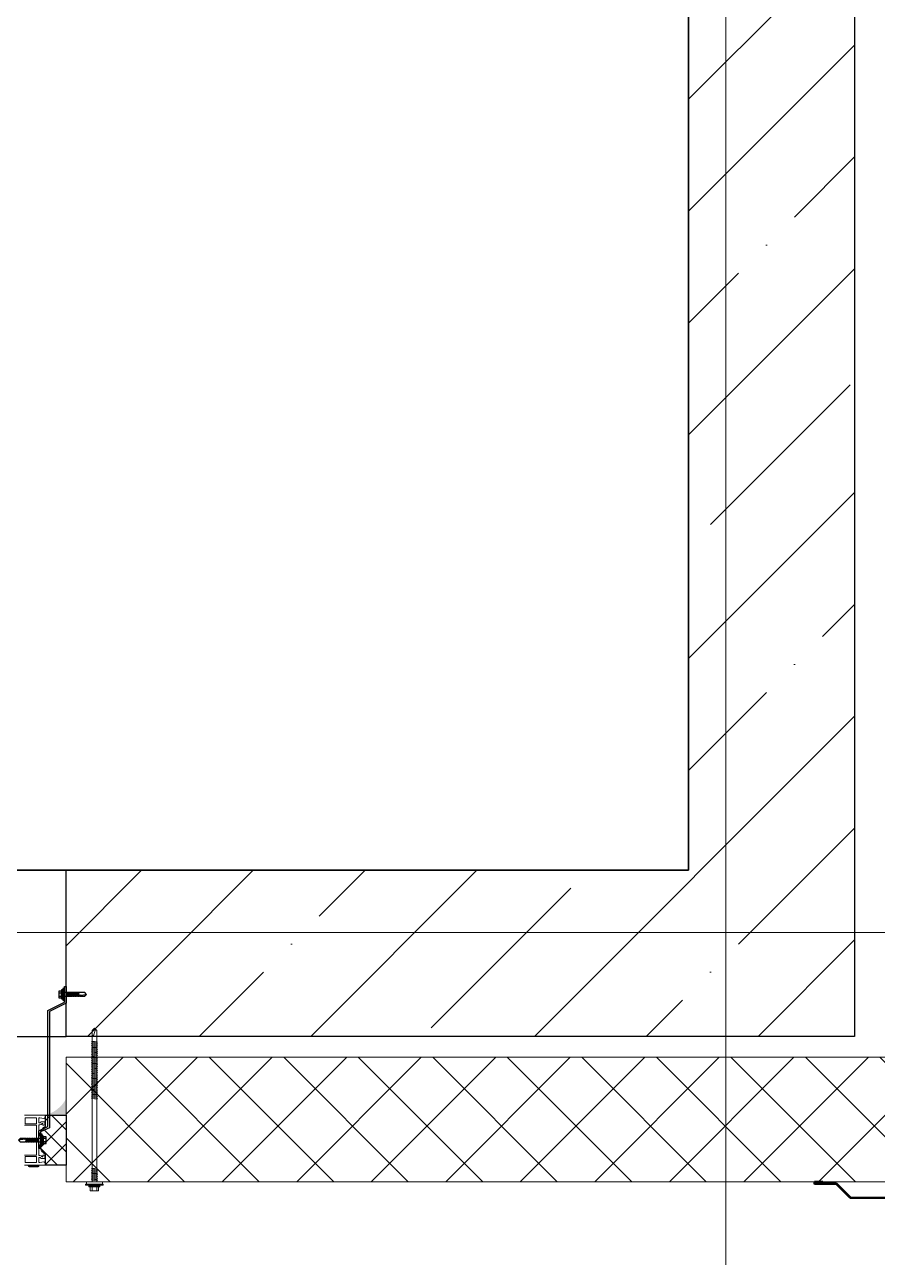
# Model space of a CAD drawing. Header units: metres. Extents: x -2111 to 158, y 19 to 1277.
# Drawn here: x 69.831 to 70.858, y 20.945 to 22.43 of the extents above; entities that cross this region are included whole.
import ezdxf

# ---------------------------------------------------------------- set-up
doc = ezdxf.new("R2010")
doc.units = ezdxf.units.M
doc.linetypes.add('_ШТР__3__1_5_', pattern=[4.5, 3, -1.5])
doc.linetypes.add('Xref_level ST-8$0$DASHDOT', pattern=[25.4, 12.7, -6.35, 0, -6.35])
doc.layers.add('_5-1_Площадь помещений', color=2, linetype='Continuous', plot=False)
for name, color, linetype in [('A-WALL-PATT', 181, 'Continuous'), ('S-METL', 14, 'Continuous'), ('Лестницы', 7, 'Continuous')]:
    doc.layers.add(name, color=color, linetype=linetype)
for name, color, linetype, lineweight in [('S-WALL-PATT', 7, 'Continuous', 0), ('Выноски', 7, 'Continuous', 15), ('Обобщенные модели', 7, 'Continuous', 18), ('Оси', 250, 'Xref_level ST-8$0$DASHDOT', 5), ('Стены штриховка', 7, 'Continuous', 9)]:
    doc.layers.add(name, color=color, linetype=linetype, lineweight=lineweight)
doc.layers.add('Окна', color=7, linetype='Continuous', lineweight=9, true_color=0x0080c0)

# ---------------------------------------------------------------- blocks, each defined once
blk = doc.blocks.new('*U33')
at = {"layer": 'S-WALL-PATT', "lineweight": 0, "true_color": 0x636466}
h = blk.add_hatch(dxfattribs=at)
h.set_pattern_fill('ANSI37', color=251, scale=20)
h.set_pattern_definition([(45, (0, 0), (-44.90128060534577, 44.90128060534577), []), (135, (0, 0), (-44.90128060534577, -44.90128060534576), [])])
h.paths.add_polyline_path([(-150, 0), (1.4210854715202e-14, 0), (-1.4210854715202e-14, 1154.999999999999), (-150, 1154.999999999999)])
at = {"color": 0}
blk.add_lwpolyline([(-150, 0), (0, 0), (0, 1154.999999999999), (-150, 1154.999999999999)], close=True, dxfattribs=at)
blk = doc.blocks.new('scr_swp_150')
at = {"color": 0, "lineweight": 0, "ltscale": 10}
for p, q in [((-6, 5.095994904011604), (-11.20000000000073, 5.095994904011604)), ((-11.20000000000073, 5.095994904011604), (-11.20000000000073, -5.095994904011604)), ((-6, 2.831108280006447), (-11.20000000000073, 2.831108280006447)), ((-5, 6.794659872000921), (-6, 6.794659872000921)), ((-6, 6.794659872000921), (-6, -6.794659872000921)), ((-6, -5.095994904011604), (-6, 5.095994904011604)), ((-4, 10.75821146399539), (-5, 3.75821146402086)), ((-5, -6.794659872000921), (-5, 6.794659872000921)), ((-3, 10.75821146399539), (-4, 10.75821146399539)), ((-4, 10.75821146399539), (-4, -10.75821146399539)), ((-3, -10.75821146399539), (-3, 10.75821146399539)), ((0, 9.625768151992816), (-3, 9.625768151992816)), ((-3, 9.625768151992816), (-3, -9.625768151992816)), ((0, -9.625768151992816), (0, 9.625768151992816)), ((0.9606996713409899, 2.831108280006447), (0, 2.831108280006447)), ((0.9606996713409899, 2.831108280006447), (1.413676996085997, 3.623818598440266)), ((1.753409989687498, -2.831108279977343), (0.9606996713409899, 2.831108280006447)), ((1.413676996085997, 3.623818598440266), (2.093142983285361, 2.831108280006447)), ((3.22558629528794, 2.831108280006447), (2.093142983285361, 2.831108280006447)), ((2.093142983285361, 2.831108280006447), (2.885853301690076, -2.831108279977343)), ((3.22558629528794, 2.831108280006447), (2.093142983285361, 2.831108280006447)), ((3.22558629528794, 2.831108280006447), (3.678563620120258, 3.623818598440266)), ((4.018296613721759, -2.831108279977343), (3.22558629528794, 2.831108280006447)), ((3.678563620120258, 3.623818598440266), (4.358029607319622, 2.831108280006447)), ((5.490472919322201, 2.831108280006447), (4.358029607319622, 2.831108280006447)), ((4.358029607319622, 2.831108280006447), (5.150739925724338, -2.831108279977343)), ((5.490472919322201, 2.831108280006447), (4.358029607319622, 2.831108280006447)), ((5.490472919322201, 2.831108280006447), (5.943450244067208, 3.623818598440266)), ((6.283183237726917, -2.831108279977343), (5.490472919322201, 2.831108280006447)), ((5.943450244067208, 3.623818598440266), (6.62291623132478, 2.831108280006447)), ((7.755359543298255, 2.831108280006447), (6.62291623132478, 2.831108280006447)), ((6.62291623132478, 2.831108280006447), (7.415626549700391, -2.831108279977343)), ((7.755359543298255, 2.831108280006447), (6.622916231266572, 2.831108280006447)), ((7.755359543298255, 2.831108280006447), (8.208336868101469, 3.623818598440266)), ((8.54806986170297, -2.831108279977343), (7.755359543298255, 2.831108280006447)), ((8.208336868101469, 3.623818598440266), (8.887802855300833, 2.831108280006447)), ((10.02024616730341, 2.831108280006447), (8.887802855300833, 2.831108280006447)), ((8.887802855300833, 2.831108280006447), (9.680513173705549, -2.831108279977343)), ((10.02024616730341, 2.831108280006447), (8.887802855300833, 2.831108280006447)), ((10.02024616730341, 2.831108280006447), (10.47322349210663, 3.623818598440266)), ((10.81295648570813, -2.831108279977343), (10.02024616730341, 2.831108280006447)), ((10.47322349210663, 3.623818598440266), (11.15268947930599, 2.831108280006447)), ((12.28513279133767, 2.831108280006447), (11.15268947930599, 2.831108280006447)), ((11.15268947930599, 2.831108280006447), (11.9453997976816, -2.831108279977343)), ((12.28513279133767, 2.831108280006447), (11.15268947930599, 2.831108280006447)), ((12.28513279133767, 2.831108280006447), (12.73811011608268, 3.623818598440266)), ((13.07784310968418, -2.831108279977343), (12.28513279133767, 2.831108280006447)), ((12.73811011608268, 3.623818598440266), (13.41757610328204, 2.831108280006447)), ((14.55001941528462, 2.831108280006447), (13.41757610328204, 2.831108280006447)), ((13.41757610328204, 2.831108280006447), (14.21028642168676, -2.831108279977343)), ((14.55001941528462, 2.831108280006447), (13.41757610328204, 2.831108280006447)), ((14.55001941528462, 2.831108280006447), (15.00299674011694, 3.623818598440266)), ((15.34272973371844, -2.831108279977343), (14.55001941528462, 2.831108280006447)), ((15.00299674011694, 3.623818598440266), (15.68246272731631, 2.831108280006447)), ((99.5005885280043, 2.831108280011904), (15.68246272731631, 2.831108280006447)), ((15.68246272731631, 2.831108280006447), (16.47517304572102, -2.831108279977343)), ((16.81490603931888, 2.831108280008266), (15.68246272731631, 2.831108280006447)), ((99.5005885280043, 2.831108280011904), (99.95356585284026, 3.623818598445723)), ((100.2932988464381, -2.831108279971886), (99.5005885280043, 2.831108280011904)), ((99.95356585284026, 3.623818598445723), (100.633031840036, 2.831108280011904)), ((100.633031840036, 2.831108280011904), (101.4257421584407, -2.831108279971886)), ((101.7654751520386, 2.831108280011904), (100.633031840036, 2.831108280011904)), ((101.7654751520968, 2.831108280011904), (102.2184524768454, 3.623818598445723)), ((102.5581854704433, -2.831108279971886), (101.7654751520968, 2.831108280011904)), ((102.2184524768454, 3.623818598445723), (102.8979184640411, 2.831108280011904)), ((102.8979184640411, 2.831108280011904), (103.6906287824459, -2.831108279971886)), ((104.0303617760437, 2.831108280011904), (102.8979184640411, 2.831108280011904)), ((104.0303617760437, 2.831108280011904), (104.4833391008797, 3.623818598445723)), ((104.8230720944775, -2.831108279971886), (104.0303617760437, 2.831108280011904)), ((104.4833391008797, 3.623818598445723), (105.1628050880754, 2.831108280011904)), ((105.1628050880754, 2.831108280011904), (105.9555154064801, -2.831108279971886)), ((106.295248400078, 2.831108280011904), (105.1628050880754, 2.831108280011904)), ((106.295248400078, 2.831108280011904), (106.7482257248266, 3.623818598445723)), ((107.0879587184827, -2.831108279971886), (106.295248400078, 2.831108280011904)), ((106.7482257248266, 3.623818598445723), (107.4276917120806, 2.831108280011904)), ((107.4276917120806, 2.831108280011904), (108.2204020304562, -2.831108279971886)), ((108.560135024054, 2.831108280011904), (107.4276917120224, 2.831108280011904)), ((108.560135024054, 2.831108280011904), (109.0131123488609, 3.623818598445723)), ((109.3528453424587, -2.831108279971886), (108.560135024054, 2.831108280011904)), ((109.0131123488609, 3.623818598445723), (109.6925783360566, 2.831108280011904)), ((109.6925783360566, 2.831108280011904), (110.4852886544613, -2.831108279971886)), ((110.8250216480592, 2.831108280011904), (109.6925783360566, 2.831108280011904)), ((110.8250216480592, 2.831108280011904), (111.277998972866, 3.623818598445723)), ((111.6177319664639, -2.831108279971886), (110.8250216480592, 2.831108280011904)), ((111.277998972866, 3.623818598445723), (111.9574649600618, 2.831108280011904)), ((111.9574649600618, 2.831108280011904), (112.7501752784374, -2.831108279970067)), ((113.0899082720935, 2.831108280013723), (111.9574649600618, 2.831108280011904)), ((113.0899082720935, 2.831108280013723), (113.5428855968421, 3.623818598447542)), ((113.88261859044, -2.831108279970067), (113.0899082720935, 2.831108280013723)), ((113.5428855968421, 3.623818598447542), (114.2223515840378, 2.831108280013723)), ((114.2223515840378, 2.831108280013723), (115.0150619024425, -2.831108279970067)), ((115.3547948960404, 2.831108280013723), (114.2223515840378, 2.831108280013723)), ((115.3547948960404, 2.831108280013723), (115.8077722208764, 3.623818598447542)), ((116.1475052144742, -2.831108279970067), (115.3547948960404, 2.831108280013723)), ((115.8077722208764, 3.623818598447542), (116.4872382080721, 2.831108280013723)), ((116.4872382080721, 2.831108280013723), (117.2799485264768, -2.831108279970067)), ((117.6196815200747, 2.831108280013723), (116.4872382080721, 2.831108280013723)), ((117.6196815200747, 2.831108280013723), (118.0726588448233, 3.623818598447542)), ((118.4123918384212, -2.831108279970067), (117.6196815200747, 2.831108280013723)), ((118.0726588448233, 3.623818598447542), (118.752124832019, 2.831108280013723)), ((118.752124832019, 2.831108280013723), (119.5448351504529, -2.831108279970067)), ((119.8845681440507, 2.831108280013723), (118.752124832019, 2.831108280013723)), ((119.8845681440507, 2.831108280013723), (120.3375454687994, 3.623818598447542)), ((120.6772784623972, -2.831108279970067), (119.8845681440507, 2.831108280013723)), ((120.3375454687994, 3.623818598447542), (121.0170114559951, 2.831108280013723)), ((121.0170114559951, 2.831108280013723), (121.8097217743998, -2.831108279970067)), ((122.1494547679977, 2.831108280013723), (121.0170114559951, 2.831108280013723)), ((122.1494547679977, 2.831108280013723), (122.6024320928336, 3.623818598447542)), ((122.9421650864315, -2.831108279970067), (122.1494547679977, 2.831108280013723)), ((122.6024320928336, 3.623818598447542), (123.2818980800294, 2.831108280013723)), ((123.2818980800294, 2.831108280013723), (124.0746083984341, -2.831108279970067)), ((124.4143413920319, 2.831108280013723), (123.2818980800294, 2.831108280013723)), ((124.4143413920319, 2.831108280013723), (124.8673187167806, 3.623818598447542)), ((125.2070517104366, -2.831108279970067), (124.4143413920319, 2.831108280013723)), ((124.8673187167806, 3.623818598447542), (125.5467847040345, 2.831108280013723)), ((125.5467847040345, 2.831108280013723), (126.3394950224101, -2.831108279970067)), ((126.679228016008, 2.831108280013723), (125.5467847039763, 2.831108280013723)), ((126.679228016008, 2.831108280013723), (127.1322053408148, 3.623818598447542)), ((127.4719383344127, -2.831108279970067), (126.679228016008, 2.831108280013723)), ((127.1322053408148, 3.623818598447542), (127.8116713280106, 2.831108280013723)), ((127.8116713280106, 2.831108280013723), (128.6043816464153, -2.831108279970067)), ((128.9441146400131, 2.831108280013723), (127.8116713280106, 2.831108280013723)), ((128.9441146400131, 2.831108280013723), (129.39709196482, 3.623818598447542)), ((129.7368249584179, -2.831108279970067), (128.9441146400131, 2.831108280013723)), ((129.39709196482, 3.623818598447542), (130.0765579520157, 2.831108280013723)), ((130.0765579520157, 2.831108280013723), (130.8692682703913, -2.831108279970067)), ((131.2090012640474, 2.831108280013723), (130.0765579520157, 2.831108280013723)), ((131.2090012640474, 2.831108280013723), (131.661978588796, 3.623818598447542)), ((132.0017115823939, -2.831108279970067), (131.2090012640474, 2.831108280013723)), ((131.661978588796, 3.623818598447542), (132.3414445759918, 2.831108280013723)), ((132.3414445759918, 2.831108280013723), (133.1341548943965, -2.831108279970067)), ((133.4738878879944, 2.831108280013723), (132.3414445759918, 2.831108280013723)), ((133.4738878879944, 2.831108280013723), (133.9268652128303, 3.623818598447542)), ((134.2665982064282, -2.831108279970067), (133.4738878879944, 2.831108280013723)), ((133.9268652128303, 3.623818598447542), (134.606331200026, 2.831108280013723)), ((134.606331200026, 2.831108280013723), (135.3990415184307, -2.831108279970067)), ((135.7387745120286, 2.831108280013723), (134.606331200026, 2.831108280013723)), ((135.7387745120286, 2.831108280013723), (136.1917518367773, 3.623818598447542)), ((136.5314848303751, -2.831108279970067), (135.7387745120286, 2.831108280013723)), ((136.1917518367773, 3.623818598447542), (136.871217823973, 2.831108280013723)), ((136.871217823973, 2.831108280013723), (137.6639281424068, -2.831108279970067)), ((138.0036611360047, 2.831108280013723), (136.871217823973, 2.831108280013723)), ((138.0036611360047, 2.831108280013723), (138.4566384608115, 3.623818598447542)), ((138.7963714544094, -2.831108279970067), (138.0036611360047, 2.831108280013723)), ((138.4566384608115, 3.623818598447542), (139.1361044480072, 2.831108280013723)), ((139.1361044480072, 2.831108280013723), (139.928814766412, -2.831108279970067)), ((140.2685477600098, 2.831108280013723), (139.1361044480072, 2.831108280013723)), ((140.2685477600098, 2.831108280013723), (140.7215250848458, 3.623818598447542)), ((141.0612580784436, -2.831108279970067), (140.2685477600098, 2.831108280013723)), ((140.7215250848458, 3.623818598447542), (141.4009910720415, 2.831108280013723)), ((141.4009910720415, 2.831108280013723), (142.193701390388, -2.831108279970067)), ((142.5334343839859, 2.831108280013723), (141.4009910720415, 2.831108280013723)), ((142.5334343840441, 2.831108280013723), (142.9864117087927, 3.623818598447542)), ((143.3261447023906, -2.831108279970067), (142.5334343840441, 2.831108280013723)), ((142.9864117087927, 3.623818598447542), (143.6658776959885, 2.831108280013723)), ((143.6658776959885, 2.831108280013723), (144.4585880144223, -2.831108279970067)), ((144.7983210080201, 2.831108280013723), (143.6658776959885, 2.831108280013723)), ((144.7983210080201, 2.831108280013723), (145.251298332827, 3.623818598447542)), ((145.5910313264249, -2.831108279970067), (144.7983210080201, 2.831108280013723)), ((145.251298332827, 3.623818598447542), (145.9307643200227, 2.831108280013723)), ((145.9307643200227, 2.831108280013723), (146.7234746384274, -2.831108279970067)), ((147.0632076320253, 2.831108280013723), (145.9307643200227, 2.831108280013723)), ((147.0632076320253, 2.831108280013723), (147.516184956803, 3.623818598447542)), ((147.8559179504009, -2.831108279970067), (147.0632076320253, 2.831108280013723)), ((147.516184956803, 3.623818598447542), (148.1956509439988, 2.831108280013723)), ((148.1956509439988, 2.831108280013723), (148.9883612624035, -2.831108279970067)), ((149.3280942560014, 2.831108280013723), (148.1956509439988, 2.831108280013723)), ((149.3280942560014, 2.831108280013723), (149.7810715808082, 3.623818598447542)), ((150.1208045744061, -2.831108279970067), (149.3280942560014, 2.831108280013723)), ((149.7810715808082, 3.623818598447542), (150.4605375680039, 2.831108280013723)), ((150.4605375680039, 2.831108280013723), (151.2532478864086, -2.831108279970067)), ((151.5929808800065, 2.831108280013723), (150.4605375680039, 2.831108280013723)), ((151.5929808800065, 2.831108280013723), (152.0459582048425, 3.623818598447542)), ((152.3856911984403, -2.831108279970067), (151.5929808800065, 2.831108280013723)), ((152.0459582048425, 3.623818598447542), (152.7254241920382, 2.831108280013723)), ((152.7254241920382, 2.831108280013723), (153.5181345104429, -2.831108279970067)), ((153.8578675040408, 2.831108280013723), (152.7254241920382, 2.831108280013723)), ((153.8578675040408, 2.831108280013723), (154.3108448287894, 3.623818598447542)), ((154.6505778223873, -2.831108279970067), (153.8578675040408, 2.831108280013723)), ((154.3108448287894, 3.623818598447542), (154.9903108159851, 2.831108280013723)), ((154.9903108159851, 2.831108280013723), (155.783021134419, -2.831108279970067)), ((156.1227541280168, 2.831108280015542), (154.9903108159851, 2.831108280013723)), ((156.1227541280168, 2.831108280015542), (156.5757314528237, 3.623818598449361)), ((156.9154644464215, -2.831108279968248), (156.1227541280168, 2.831108280015542)), ((156.5757314528237, 3.623818598449361), (157.2551974400194, 2.831108280015542)), ((157.2551974400194, 2.831108280015542), (158.0479077584241, -2.831108279968248)), ((158.387640752022, 2.831108280015542), (157.2551974400194, 2.831108280015542)), ((158.387640752022, 2.831108280015542), (158.8406180767997, 3.623818598449361)), ((159.1803510703976, -2.831108279968248), (158.387640752022, 2.831108280015542)), ((158.8406180767997, 3.623818598449361), (159.5200840639955, 2.831108280015542)), ((159.5200840639955, 2.831108280015542), (160.3127943824002, -2.831108279968248)), ((160.652527375998, 2.831108280015542), (159.5200840639955, 2.831108280015542)), ((160.652527375998, 2.831108280015542), (161.1055047008049, 3.623818598449361)), ((161.4452376944027, -2.831108279968248), (160.652527375998, 2.831108280015542)), ((161.1055047008049, 3.623818598449361), (161.7849706880006, 2.831108280015542)), ((161.7849706880006, 2.831108280015542), (162.5776810064344, -2.831108279968248)), ((162.9174140000323, 2.831108280015542), (161.7849706880006, 2.831108280015542)), ((162.9174140000323, 2.831108280015542), (163.3703913248391, 3.623818598449361)), ((163.710124318437, -2.831108279968248), (162.9174140000323, 2.831108280015542)), ((163.3703913248391, 3.623818598449361), (164.0498573120349, 2.831108280015542)), ((164.0498573120349, 2.831108280015542), (164.8425676303814, -2.831108279968248)), ((165.1823006239792, 2.831108280015542), (164.0498573120349, 2.831108280015542)), ((165.1823006240375, 2.831108280015542), (165.6352779488152, 3.623818598449361)), ((165.9750109424131, -2.831108279968248), (165.1823006240375, 2.831108280015542)), ((165.6352779488152, 3.623818598449361), (166.3147439360109, 2.831108280015542)), ((166.3147439360109, 2.831108280015542), (167.1074542544156, -2.831108279968248)), ((167.4471872480135, 2.831108280015542), (166.3147439360109, 2.831108280015542)), ((167.4471872480135, 2.831108280015542), (167.9001645728204, 3.623818598449361)), ((168.2398975664182, -2.831108279968248), (167.4471872480135, 2.831108280015542)), ((167.9001645728204, 3.623818598449361), (168.5796305600161, 2.831108280015542)), ((168.5796305600161, 2.831108280015542), (182.1689503039888, 2.831108280015542)), ((168.5796305600161, 2.831108280015542), (169.3723408784208, -2.831108279968248)), ((176.733222406423, -0.6794659872011835), (182.6219276287957, 1.132443311997122)), ((182.1688917200081, 2.831108280015542), (185, 1.637090463191271e-11)), ((185, 1.637090463191271e-11), (182.1688917200663, -2.831108279968248)), ((182.6219276287957, 1.132443311997122), (182.3105057180001, 2.689552866004306)), ((-6, -2.831108279977343), (-11.20000000000073, -2.831108279977343)), ((-11.20000000000073, -5.095994904011604), (-6, -5.095994904011604)), ((-6, -6.794659872000921), (-5, -6.794659872000921)), ((-5, -3.758211463995394), (-4, -10.75821146399539)), ((-4, -10.75821146399539), (-3, -10.75821146399539)), ((-3, -9.625768151992816), (0, -9.625768151992816)), ((1.753409989687498, -2.831108279977343), (0, -2.831108279977343)), ((2.432875976883224, -3.51057426717307), (1.753409989687498, -2.831108279977343)), ((2.885853301690076, -2.831108279977343), (2.432875976883224, -3.51057426717307)), ((4.018296613721759, -2.831108279977343), (2.885853301690076, -2.831108279977343)), ((4.018296613721759, -2.831108279977343), (2.885853301690076, -2.831108279977343)), ((4.697762600917486, -3.51057426717307), (4.018296613721759, -2.831108279977343)), ((5.150739925724338, -2.831108279977343), (4.697762600917486, -3.51057426717307)), ((6.283183237726917, -2.831108279977343), (5.150739925724338, -2.831108279977343)), ((6.283183237668709, -2.831108279977343), (5.150739925724338, -2.831108279977343)), ((6.962649224922643, -3.51057426717307), (6.283183237726917, -2.831108279977343)), ((7.415626549700391, -2.831108279977343), (6.962649224922643, -3.51057426717307)), ((8.54806986170297, -2.831108279977343), (7.415626549700391, -2.831108279977343)), ((8.54806986170297, -2.831108279977343), (7.415626549700391, -2.831108279977343)), ((9.227535848898697, -3.51057426717307), (8.54806986170297, -2.831108279977343)), ((9.680513173705549, -2.831108279977343), (9.227535848898697, -3.51057426717307)), ((10.81295648570813, -2.831108279977343), (9.680513173705549, -2.831108279977343)), ((10.81295648570813, -2.831108279977343), (9.680513173705549, -2.831108279977343)), ((11.49242247290385, -3.51057426717307), (10.81295648570813, -2.831108279977343)), ((11.9453997976816, -2.831108279977343), (11.49242247290385, -3.51057426717307)), ((13.07784310968418, -2.831108279977343), (11.9453997976816, -2.831108279977343)), ((13.07784310968418, -2.831108279977343), (11.9453997976816, -2.831108279977343)), ((13.75730909687991, -3.51057426717307), (13.07784310968418, -2.831108279977343)), ((14.21028642168676, -2.831108279977343), (13.75730909687991, -3.51057426717307)), ((15.34272973371844, -2.831108279977343), (14.21028642168676, -2.831108279977343)), ((15.34272973371844, -2.831108279977343), (14.21028642168676, -2.831108279977343)), ((16.02219572091417, -3.51057426717307), (15.34272973371844, -2.831108279977343)), ((16.47517304572102, -2.831108279977343), (16.02219572091417, -3.51057426717307)), ((100.2932988464381, -2.831108279971886), (16.47517304572102, -2.831108279977343)), ((100.9727648336338, -3.510574267167613), (100.2932988464381, -2.831108279971886)), ((101.4257421584407, -2.831108279971886), (100.9727648336338, -3.510574267167613)), ((102.5581854703851, -2.831108279971886), (101.4257421584407, -2.831108279971886)), ((103.237651457639, -3.510574267167613), (102.5581854704433, -2.831108279971886)), ((103.6906287824459, -2.831108279971886), (103.237651457639, -3.510574267167613)), ((104.8230720944775, -2.831108279971886), (103.6906287824459, -2.831108279971886)), ((105.5025380816733, -3.510574267167613), (104.8230720944775, -2.831108279971886)), ((105.9555154064801, -2.831108279971886), (105.5025380816733, -3.510574267167613)), ((107.0879587184245, -2.831108279971886), (105.9555154064801, -2.831108279971886)), ((107.7674247056784, -3.510574267167613), (107.0879587184827, -2.831108279971886)), ((108.2204020304562, -2.831108279971886), (107.7674247056784, -3.510574267167613)), ((109.3528453424587, -2.831108279971886), (108.2204020304562, -2.831108279971886)), ((110.0323113296545, -3.510574267167613), (109.3528453424587, -2.831108279971886)), ((110.4852886544613, -2.831108279971886), (110.0323113296545, -3.510574267167613)), ((111.6177319664639, -2.831108279971886), (110.4852886544613, -2.831108279971886)), ((112.2971979536596, -3.510574267167613), (111.6177319664639, -2.831108279971886)), ((112.7501752784374, -2.831108279970067), (112.2971979536596, -3.510574267167613)), ((113.88261859044, -2.831108279970067), (112.7501752784374, -2.831108279970067)), ((114.5620845776357, -3.510574267165794), (113.88261859044, -2.831108279970067)), ((115.0150619024425, -2.831108279970067), (114.5620845776357, -3.510574267165794)), ((116.1475052144742, -2.831108279970067), (115.0150619024425, -2.831108279970067)), ((116.8269712016699, -3.510574267165794), (116.1475052144742, -2.831108279970067)), ((117.2799485264768, -2.831108279970067), (116.8269712016699, -3.510574267165794)), ((118.4123918384212, -2.831108279970067), (117.2799485264768, -2.831108279970067)), ((119.0918578256751, -3.510574267165794), (118.4123918384212, -2.831108279970067)), ((119.5448351504529, -2.831108279970067), (119.0918578256751, -3.510574267165794)), ((120.6772784623972, -2.831108279970067), (119.5448351504529, -2.831108279970067)), ((121.356744449593, -3.510574267165794), (120.6772784623972, -2.831108279970067)), ((121.8097217743998, -2.831108279970067), (121.356744449593, -3.510574267165794)), ((122.9421650864315, -2.831108279970067), (121.8097217743998, -2.831108279970067)), ((123.6216310736272, -3.510574267165794), (122.9421650864315, -2.831108279970067)), ((124.0746083984341, -2.831108279970067), (123.6216310736272, -3.510574267165794)), ((125.2070517103784, -2.831108279970067), (124.0746083984341, -2.831108279970067)), ((125.8865176976324, -3.510574267165794), (125.2070517104366, -2.831108279970067)), ((126.3394950224101, -2.831108279970067), (125.8865176976324, -3.510574267165794)), ((127.4719383344127, -2.831108279970067), (126.3394950224101, -2.831108279970067)), ((128.1514043216084, -3.510574267165794), (127.4719383344127, -2.831108279970067)), ((128.6043816464153, -2.831108279970067), (128.1514043216084, -3.510574267165794)), ((129.7368249584179, -2.831108279970067), (128.6043816464153, -2.831108279970067)), ((130.4162909456136, -3.510574267165794), (129.7368249584179, -2.831108279970067)), ((130.8692682703913, -2.831108279970067), (130.4162909456136, -3.510574267165794)), ((132.0017115823939, -2.831108279970067), (130.8692682703913, -2.831108279970067)), ((132.6811775695896, -3.510574267165794), (132.0017115823939, -2.831108279970067)), ((133.1341548943965, -2.831108279970067), (132.6811775695896, -3.510574267165794)), ((134.2665982064282, -2.831108279970067), (133.1341548943965, -2.831108279970067)), ((134.9460641936239, -3.510574267165794), (134.2665982064282, -2.831108279970067)), ((135.3990415184307, -2.831108279970067), (134.9460641936239, -3.510574267165794)), ((136.5314848303751, -2.831108279970067), (135.3990415184307, -2.831108279970067)), ((137.2109508176291, -3.510574267165794), (136.5314848303751, -2.831108279970067)), ((137.6639281424068, -2.831108279970067), (137.2109508176291, -3.510574267165794)), ((138.7963714544094, -2.831108279970067), (137.6639281424068, -2.831108279970067)), ((139.4758374416051, -3.510574267165794), (138.7963714544094, -2.831108279970067)), ((139.928814766412, -2.831108279970067), (139.4758374416051, -3.510574267165794)), ((141.0612580784436, -2.831108279970067), (139.928814766412, -2.831108279970067)), ((141.7407240656394, -3.510574267165794), (141.0612580784436, -2.831108279970067)), ((142.193701390388, -2.831108279970067), (141.7407240656394, -3.510574267165794)), ((143.3261447023906, -2.831108279970067), (142.193701390388, -2.831108279970067)), ((144.0056106895863, -3.510574267165794), (143.3261447023906, -2.831108279970067)), ((144.4585880144223, -2.831108279970067), (144.0056106895863, -3.510574267165794)), ((145.5910313264249, -2.831108279970067), (144.4585880144223, -2.831108279970067)), ((146.2704973136206, -3.510574267165794), (145.5910313264249, -2.831108279970067)), ((146.7234746384274, -2.831108279970067), (146.2704973136206, -3.510574267165794)), ((147.8559179504009, -2.831108279970067), (146.7234746384274, -2.831108279970067)), ((148.5353839376257, -3.510574267165794), (147.8559179504009, -2.831108279970067)), ((148.9883612624035, -2.831108279970067), (148.5353839376257, -3.510574267165794)), ((150.1208045744061, -2.831108279970067), (148.9883612624035, -2.831108279970067)), ((150.8002705616018, -3.510574267165794), (150.1208045744061, -2.831108279970067)), ((151.2532478864086, -2.831108279970067), (150.8002705616018, -3.510574267165794)), ((152.3856911984403, -2.831108279970067), (151.2532478864086, -2.831108279970067)), ((153.0651571856361, -3.510574267165794), (152.3856911984403, -2.831108279970067)), ((153.5181345104429, -2.831108279970067), (153.0651571856361, -3.510574267165794)), ((154.6505778223873, -2.831108279970067), (153.5181345103847, -2.831108279970067)), ((155.330043809583, -3.510574267165794), (154.6505778223873, -2.831108279970067)), ((155.783021134419, -2.831108279970067), (155.330043809583, -3.510574267165794)), ((156.9154644464215, -2.831108279968248), (155.783021134419, -2.831108279970067)), ((157.5949304336173, -3.510574267163975), (156.9154644464215, -2.831108279968248)), ((158.0479077584241, -2.831108279968248), (157.5949304336173, -3.510574267163975)), ((159.1803510703976, -2.831108279968248), (158.0479077584241, -2.831108279968248)), ((159.8598170576515, -3.510574267163975), (159.1803510703976, -2.831108279968248)), ((160.3127943824002, -2.831108279968248), (159.8598170576515, -3.510574267163975)), ((161.4452376944027, -2.831108279968248), (160.3127943824002, -2.831108279968248)), ((162.1247036815985, -3.510574267163975), (161.4452376944027, -2.831108279968248)), ((162.5776810064344, -2.831108279968248), (162.1247036815985, -3.510574267163975)), ((163.710124318437, -2.831108279968248), (162.5776810064344, -2.831108279968248)), ((164.3895903056327, -3.510574267163975), (163.710124318437, -2.831108279968248)), ((164.8425676303814, -2.831108279968248), (164.3895903056327, -3.510574267163975)), ((165.9750109424131, -2.831108279968248), (164.8425676303814, -2.831108279968248)), ((166.6544769296088, -3.510574267163975), (165.9750109424131, -2.831108279968248)), ((167.1074542544156, -2.831108279968248), (166.6544769296088, -3.510574267163975)), ((168.2398975664182, -2.831108279968248), (167.1074542544156, -2.831108279968248)), ((168.9193635536139, -3.510574267163975), (168.2398975664182, -2.831108279968248)), ((169.3723408784208, -2.831108279968248), (168.9193635536139, -3.510574267163975)), ((182.168950304047, -2.831108279968248), (169.3723408784208, -2.831108279968248)), ((175.3742904320316, -2.264886624010614), (176.733222406423, -0.6794659872011835)), ((178.2053987120235, -2.831108279968248), (175.3742904320316, -2.264886624010614))]:
    blk.add_line(p, q, dxfattribs=at)
blk = doc.blocks.new('29-4.8-drill')
at = {"color": 0, "ltscale": 100}
for p, q in [((-6.80000000000291, 4), (-3.400000000001455, 4)), ((-6.80000000000291, -4), (-6.80000000000291, 4)), ((-6.80000000000291, 2), (-3.400000000001455, 2)), ((-3.400000000001455, 5.25), (-2.5, 5.25)), ((-3.400000000001455, -5.25), (-3.400000000001455, 5.25)), ((-3.400000000001455, 4), (-3.400000000001455, -4)), ((-2.5, 5.25), (-2.5, -5.25)), ((-2.5, -2.049999999995634), (-2.5, 2.05000000000291)), ((-2.5, 2.05000000000291), (-2, 2.05000000000291)), ((-2, 7), (-1.5, 7)), ((-2, -7), (-2, 7)), ((-1.5, 7), (-1.5, -7)), ((-1.5, 7), (0, 7)), ((-1.5, -7), (-1.5, 7)), ((0, 7), (0, -7)), ((0, 2.049999999995634), (1.863843876330066, 2.05000000000291)), ((2.21384387632861, 2.400000000001455), (1.863843876330066, 2.05000000000291)), ((1.863843876330066, 2.05000000000291), (3.150000000037835, -2.049999999995634)), ((2.213843876321334, 2.400000000001455), (3.5, -2.400000000001455)), ((2.213843876314058, 2.400000000001455), (2.563843876312603, 2.05000000000291)), ((2.563843876312603, 2.05000000000291), (3.863843876330066, 2.05000000000291)), ((2.563843876312603, 2.05000000000291), (3.850000000013097, -2.049999999988358)), ((4.21384387632861, 2.400000000001455), (3.863843876330066, 2.05000000000291)), ((3.863843876330066, 2.05000000000291), (5.150000000037835, -2.049999999995634)), ((4.213843876321334, 2.400000000001455), (5.5, -2.400000000001455)), ((4.213843876314058, 2.400000000001455), (4.563843876312603, 2.05000000000291)), ((4.563843876312603, 2.05000000000291), (5.863843876330066, 2.05000000000291)), ((4.563843876312603, 2.05000000000291), (5.850000000013097, -2.049999999988358)), ((6.21384387632861, 2.400000000001455), (5.863843876330066, 2.05000000000291)), ((5.863843876330066, 2.05000000000291), (7.150000000037835, -2.049999999995634)), ((6.213843876321334, 2.400000000001455), (7.5, -2.400000000001455)), ((6.213843876314058, 2.400000000001455), (6.563843876312603, 2.05000000000291)), ((6.563843876312603, 2.05000000000291), (7.863843876330066, 2.05000000000291)), ((6.563843876312603, 2.05000000000291), (7.850000000013097, -2.049999999988358)), ((8.21384387632861, 2.400000000001455), (7.863843876330066, 2.05000000000291)), ((7.863843876330066, 2.05000000000291), (9.150000000037835, -2.049999999995634)), ((8.213843876321334, 2.400000000001455), (9.5, -2.400000000001455)), ((8.213843876314058, 2.400000000001455), (8.563843876312603, 2.05000000000291)), ((8.563843876312603, 2.05000000000291), (9.863843876330066, 2.05000000000291)), ((8.563843876312603, 2.05000000000291), (9.850000000013097, -2.049999999988358)), ((10.21384387632861, 2.400000000001455), (9.863843876330066, 2.05000000000291)), ((9.863843876330066, 2.05000000000291), (11.15000000003783, -2.049999999995634)), ((10.21384387632133, 2.400000000001455), (11.5, -2.400000000001455)), ((10.21384387631406, 2.400000000001455), (10.5638438763126, 2.05000000000291)), ((10.5638438763126, 2.05000000000291), (11.86384387633007, 2.05000000000291)), ((10.5638438763126, 2.05000000000291), (11.8500000000131, -2.049999999988358)), ((12.21384387632861, 2.400000000001455), (11.86384387633007, 2.05000000000291)), ((11.86384387633007, 2.05000000000291), (13.15000000003783, -2.049999999995634)), ((12.21384387632133, 2.400000000001455), (13.5, -2.400000000001455)), ((12.21384387631406, 2.400000000001455), (12.5638438763126, 2.05000000000291)), ((12.5638438763126, 2.05000000000291), (13.86384387633007, 2.05000000000291)), ((12.5638438763126, 2.05000000000291), (13.8500000000131, -2.049999999988358)), ((14.21384387632861, 2.400000000001455), (13.86384387633007, 2.05000000000291)), ((13.86384387633007, 2.05000000000291), (15.15000000003783, -2.049999999995634)), ((14.21384387632133, 2.400000000001455), (15.5, -2.400000000001455)), ((14.21384387631406, 2.400000000001455), (14.5638438763126, 2.05000000000291)), ((14.5638438763126, 2.05000000000291), (15.86384387633007, 2.05000000000291)), ((14.5638438763126, 2.05000000000291), (15.8500000000131, -2.049999999988358)), ((16.21384387632861, 2.400000000001455), (15.86384387633007, 2.05000000000291)), ((15.86384387633007, 2.05000000000291), (17.15000000003783, -2.049999999995634)), ((16.21384387632133, 2.400000000001455), (17.5, -2.400000000001455)), ((16.21384387631406, 2.400000000001455), (16.5638438763126, 2.05000000000291)), ((16.5638438763126, 2.05000000000291), (17.86384387633007, 2.05000000000291)), ((16.5638438763126, 2.05000000000291), (17.8500000000131, -2.049999999988358)), ((18.21384387632861, 2.400000000001455), (17.86384387633007, 2.05000000000291)), ((17.86384387633007, 2.05000000000291), (18.15347677590034, 1.126710154894681)), ((18.50347677589161, 0.7767101549034123), (18.15347677589307, 1.126710154901957)), ((18.21384387632133, 2.400000000001455), (18.61809201786673, 0.8913253968930803)), ((18.21384387631406, 2.400000000001455), (18.5638438763126, 2.05000000000291)), ((18.50347677587706, 0.7767101549034123), (18.85347677587561, 1.126710154901957)), ((18.5638438763126, 2.05000000000291), (24.44999999998254, 2.05000000000291)), ((18.5638438763126, 2.05000000000291), (18.85347677588288, 1.126710154909233)), ((18.85347677587561, 1.126710154901957), (26.50000000000728, 0)), ((26.49999999999272, 0), (24.44999999998254, 2.05000000000291)), ((24.44999999998254, 2.05000000000291), (25.51833517263003, 0.1446476650016848)), ((-6.80000000000291, -2), (-3.400000000001455, -2)), ((-3.400000000001455, -4), (-6.80000000000291, -4)), ((-2.5, -5.25), (-3.400000000001455, -5.25)), ((-2, -2.049999999995634), (-2.5, -2.049999999995634)), ((-1.5, -7), (-2, -7)), ((0, -7), (-1.5, -7)), ((3.150000000037835, -2.049999999995634), (0, -2.049999999995634)), ((3.500000000029104, -2.399999999986903), (3.150000000030559, -2.049999999988358)), ((3.500000000014552, -2.399999999986903), (3.850000000013097, -2.049999999988358)), ((5.150000000037835, -2.049999999995634), (3.850000000005821, -2.049999999995634)), ((5.500000000029104, -2.399999999986903), (5.150000000030559, -2.049999999988358)), ((5.500000000014552, -2.399999999986903), (5.850000000013097, -2.049999999988358)), ((7.150000000037835, -2.049999999995634), (5.850000000005821, -2.049999999995634)), ((7.500000000029104, -2.399999999986903), (7.150000000030559, -2.049999999988358)), ((7.500000000014552, -2.399999999986903), (7.850000000013097, -2.049999999988358)), ((9.150000000037835, -2.049999999995634), (7.850000000005821, -2.049999999995634)), ((9.500000000029104, -2.399999999986903), (9.150000000030559, -2.049999999988358)), ((9.500000000014552, -2.399999999986903), (9.850000000013097, -2.049999999988358)), ((11.15000000003783, -2.049999999995634), (9.85000000000582, -2.049999999995634)), ((11.5000000000291, -2.399999999986903), (11.15000000003056, -2.049999999988358)), ((11.50000000001455, -2.399999999986903), (11.8500000000131, -2.049999999988358)), ((13.15000000003783, -2.049999999995634), (11.85000000000582, -2.049999999995634)), ((13.5000000000291, -2.399999999986903), (13.15000000003056, -2.049999999988358)), ((13.50000000001455, -2.399999999986903), (13.8500000000131, -2.049999999988358)), ((15.15000000003783, -2.049999999995634), (13.85000000000582, -2.049999999995634)), ((15.5000000000291, -2.399999999986903), (15.15000000003056, -2.049999999988358)), ((15.50000000001455, -2.399999999986903), (15.8500000000131, -2.049999999988358)), ((17.15000000003783, -2.049999999995634), (15.85000000000582, -2.049999999995634)), ((17.5000000000291, -2.399999999986903), (17.15000000003056, -2.049999999988358)), ((17.50000000001455, -2.399999999986903), (17.8500000000131, -2.049999999988358)), ((24.45000000000437, -2.049999999995634), (17.85000000000582, -2.049999999995634)), ((26.49999999999272, -1.455191522836685e-11), (24.45000000000437, -2.049999999995634))]:
    blk.add_line(p, q, dxfattribs=at)
blk = doc.blocks.new('ОК-1 1200 (ширина проема)')
at = {"layer": 'S-WALL-PATT'}
h = blk.add_hatch(color=256, dxfattribs=at)
h.dxf.hatch_style = 1
edge = h.paths.add_edge_path()
edge.add_line((1173, 80), (1200.000000042841, 80))
edge.add_line((1200.000000042841, 80), (1200.000000042841, 100))
edge.add_arc((1165.928707857151, 117.7712444657227), 38.42746519164959, -79.39619556917768, -27.546093783446793, ccw=False)
h = blk.add_hatch(dxfattribs=at)
h.set_pattern_fill('ANSI37', color=256, scale=150)
h.set_pattern_definition([(45, (-17085, -9191.362745019025), (-13.25825214724777, 13.25825214724777), []), (135, (-17085, -9191.362745019025), (-13.25825214724777, -13.25825214724776), [])])
edge = h.paths.add_edge_path()
edge.add_line((1175, 80), (1200.000000042841, 80))
edge.add_line((1200.000000042841, 80), (1200.000000042841, 20))
edge.add_line((1200.000000042841, 20), (1175, 20))
edge.add_line((1175, 20), (1175, 32.5))
edge.add_arc((1189.597656256999, 49.75), 22.59765625452152, 130.2392662951838, 229.7607337048162, ccw=False)
edge.add_line((1175, 67), (1175, 80))
for points in [[(1150.000000002328, 80), (1174.500000002328, 80, -0.414213562373095), (1175.000000002328, 79.5), (1175.000000002328, 78.19999999995343, -0.414213562373095), (1173.000000002328, 76.19999999995343), (1168.500000002328, 77), (1167.700000002515, 77, 0.414213562373095), (1167.000000002328, 76.29999999993015), (1167.000000002328, 76.29999999993015), (1167.000000002328, 76.29999999993015), (1167.000000002328, 71.69999999995343, 0.4142135623730952), (1168.000000002328, 70.69999999995343), (1168.500000002328, 70.69999999995343, 0.4142135623730952), (1169.500000002328, 71.69999999995343), (1169.500000002328, 72.19999999995343), (1174.000000002328, 72.19999999995343, -0.4142135623730949), (1174.500000002328, 71.69999999995343), (1174.500000002328, 69.89999999990687, -0.414213562373095), (1172.500000002328, 67.89999999990687), (1171.800000002608, 67.89999999990687), (1171.800000002608, 70), (1171.21108834492, 70, -0.2581988897520702), (1168.500000002328, 68.5), (1167.200000002515, 68.5, 0.4142135623730958), (1167.000000002328, 68.29999999993015), (1167.000000002328, 31.69999999995343, 0.4142135623730952), (1167.200000002515, 31.5), (1168.500000002328, 31.5, -0.2581988897461024), (1171.21108834492, 30), (1171.800000002608, 30), (1171.800000002608, 32.09999999997672), (1172.500000002328, 32.09999999997672, -0.4142135623730949), (1174.500000002328, 30.09999999997672), (1174.500000002328, 28.29999999993015, -0.414213562373095), (1174.000000002328, 27.79999999993015), (1169.500000002328, 27.79999999993015), (1169.500000002328, 28.29999999993015, 0.4142135623730958), (1168.500000002328, 29.29999999993015), (1168.000000002328, 29.29999999993015, 0.4142135623730958), (1167.000000002328, 28.29999999993015), (1167.000000002328, 23.79999999993015, 0.3757351161027458), (1167.700000002515, 23), (1168.500000002328, 23), (1173.000000002328, 23.79999999993015, -0.4142135623688329), (1175.000000002328, 21.79999999993015), (1175.000000002328, 20.5)], [(1174.500000002328, 20, 0.4142135623730951), (1175.000000002328, 20.5, -0.414213562373095), (1174.500000002328, 20), (1150.000000002328, 20)]]:
    blk.add_lwpolyline(points, format="xyb")
for points in [[(1150.600000002421, 69.69999999995343), (1150.600000002421, 77), (1164.300000002608, 77), (1164.300000002608, 69.69999999995343)], [(1164.300000002608, 23), (1164.300000002608, 30.29999999993015), (1150.750000002328, 30.29999999993015), (1150.750000002328, 23)]]:
    blk.add_lwpolyline(points, close=True)
blk.add_lwpolyline([(1150.000000002328, 67.89999999990687), (1164.300000002608, 67.89999999990687), (1164.300000002608, 32.09999999997672), (1150.000000002328, 32.09999999997672)])
at = {"layer": 'A-WALL-PATT'}
for points in [[(1175, 80), (1200.000000042841, 80), (1200.000000042841, 20), (1175, 20), (1175, 32.5, -0.46376811579838), (1175, 67)], [(1165.846232397947, 17.99991605826654), (1155.846232397947, 17.99991605826654, -0.9999999999999999), (1155.846232397947, 19.99991514813155), (1165.846232397947, 19.99991514813155, -0.9999999999999999)]]:
    blk.add_lwpolyline(points, format="xyb", close=True, dxfattribs=at)
at = {"layer": 'S-METL'}
blk.add_lwpolyline([(1167.001835999545, 40.03805395809468), (1167.001835999545, 61.32987458119169), (1178, 66.29165366245434), (1178, 206.2359010169748), (1198, 216.2359010169748), (1198, 234.9998330394737), (1200, 234.9998330394737), (1200, 214.9998330394737), (1180, 204.9998330394737), (1180, 64.99983303947374), (1169.001835999545, 60.03805395809468), (1169.001835999545, 40.03805395809468)], close=True, dxfattribs=at)
at = {"layer": 'S-METL', "xscale": -1}
for name, p, rotation in [('29-4.8-drill', (1198, 225.6178670282243), 180), ('scr_swp_150', (1234, -8.442043326795101e-05), 270)]:
    blk.add_blockref(name, p, dxfattribs=dict(at, rotation=rotation))
blk.add_blockref('29-4.8-drill', (1169.001835999545, 50.03805395809468), dxfattribs=at)
blk = doc.blocks.new('190_ФЭ_Стена_Стык угловой внешний фигурный - ФЭ-У1_230х230-1307890-_О__L1_0_000_')
at = {"layer": 'Обобщенные модели', "lineweight": 9}
h = blk.add_hatch(dxfattribs=at)
h.set_pattern_fill('FP_6', color=256, style=0, pattern_type=2)
h.set_pattern_definition([(45, (0, 0), (-106.0660171779821, 106.0660171779821), [])])
h.paths.add_polyline_path([(-231.2335241628594, -295.0003139582585), (-64.99999999984973, -295.0003139582544), (-47.99999999984923, -278.000313958254), (-48.41421356222264, -277.0003139582586), (-65.41421356222098, -294.0003139582547), (-293.9999999998496, -294.0003139582586), (-293.9999999998493, -65.41452752063105), (-276.9999999998488, -48.41452752063062), (-277.9999999998486, -48.00031395826261), (-294.999999999849, -65.00031395825872), (-294.9999999998494, -295.0003139582584)], flags=0)
h.paths.add_polyline_path([(-22.9999999998495, -276.0003139582545), (-21.99999999984972, -275.0003139582547), (-31.99999999984853, -276.0003139582545)], flags=0)
h.paths.add_polyline_path([(-275.999999999849, -32.00031395825759), (-274.9999999998492, -32.00031395825759), (-275.999999999849, -23.00031395825964)], flags=0)
at = {"layer": 'Обобщенные модели', "lineweight": 40}
for p, q in [((-274.9999999998474, -22.00031395825124), (-277.9999999998474, -22.00031395825123)), ((-277.9999999998474, -22.00031395825123), (-277.9999999998473, -48.00031395825026)), ((-276.9999999998474, -48.41452752062338), (-276.9999999998474, -23.00031395825087)), ((-276.9999999998474, -23.00031395825087), (-275.9999999998474, -23.00031395825087)), ((-275.9999999998474, -23.00031395825087), (-275.9999999998474, -32.00031395825109)), ((-274.9999999998474, -32.00031395825109), (-274.9999999998474, -22.00031395825124)), ((-275.9999999998474, -32.00031395825109), (-274.9999999998474, -32.00031395825109)), ((-277.9999999998473, -48.00031395825026), (-294.9999999998471, -65.00031395825012)), ((-293.9999999998472, -65.41452752062324), (-276.9999999998474, -48.41452752062338)), ((-294.9999999998471, -65.00031395825012), (-294.9999999998471, -295.0003139582497)), ((-293.9999999998471, -294.0003139582497), (-293.9999999998472, -65.41452752062324)), ((-48.41421356222038, -277.00031395825), (-65.41421356221973, -294.0003139582496)), ((-64.99999999984817, -295.0003139582497), (-47.9999999998473, -278.00031395825)), ((-22.99999999984727, -277.00031395825), (-48.41421356222038, -277.00031395825)), ((-47.9999999998473, -278.00031395825), (-21.99999999984746, -278.00031395825)), ((-21.99999999984746, -275.0003139582502), (-31.99999999984728, -275.0003139582502)), ((-31.99999999984728, -275.0003139582502), (-31.99999999984728, -276.0003139582502)), ((-31.99999999984728, -276.0003139582502), (-22.99999999984727, -276.0003139582502)), ((-22.99999999984727, -276.0003139582502), (-22.99999999984727, -277.00031395825)), ((-21.99999999984746, -278.00031395825), (-21.99999999984746, -275.0003139582502)), ((-294.9999999998471, -295.0003139582497), (-64.99999999984817, -295.0003139582497)), ((-65.41421356221973, -294.0003139582496), (-293.9999999998471, -294.0003139582497))]:
    blk.add_line(p, q, dxfattribs=at)

msp = doc.modelspace()

# ---------------------------------------------------------------- hatches: boundary and pattern name
at = {"layer": 'Стены штриховка'}
h = msp.add_hatch(dxfattribs=at)
h.set_pattern_fill('ANSI35', color=256, scale=0.03)
h.set_pattern_definition([(45, (-64.61927968391865, 21.65925792223561), (-0.1347038418160373, 0.1347038418160373), []), (45, (-64.48457578391753, 21.65925792223561), (-0.1347038418160373, 0.1347038418160373), [0.2381250000000001, -0.04762500000000001, 0, -0.04762500000000001])])
h.paths.add_polyline_path([(68.65563292777551, 27.61146920132683), (65.5156329277761, 27.61146920132683), (64.8906329277761, 27.61146920132683), (64.8906329277761, 27.33646920132674), (65.090632927775, 27.33646920132674), (65.090632927775, 27.41146920132678), (65.5156329277761, 27.41146920132678), (68.65563292777551, 27.41146920132678)])
h.paths.add_polyline_path([(65.090632927775, 27.33646920132674), (64.8906329277761, 27.33646920132674), (64.8906329277761, 26.33646920132674), (65.090632927775, 26.33646920132674)])
h.paths.add_polyline_path([(67.99063292777646, 27.33646920132674), (67.79063292777573, 27.33646920132674), (67.79063292777573, 21.41146920132678), (67.99063292777646, 21.41146920132678)])
h.paths.add_polyline_path([(70.67563292777595, 27.61146920132683), (69.965632927775, 27.61146920132683), (69.96563292777319, 27.41146920132678), (70.63063292777224, 27.41146920132678), (70.63063292777224, 27.33646920132674), (70.67563292777595, 27.33646920132674)])
h.paths.add_polyline_path([(70.83063292777479, 27.61146920132683), (70.67563292777595, 27.61146920132683), (70.67563292777595, 27.33646920132674), (70.83063292777479, 27.33646920132674)])
h.paths.add_polyline_path([(70.83063292777479, 27.33646920132674), (70.67563292777595, 27.33646920132674), (70.67563292777595, 21.21146920132674), (70.83063292777479, 21.21146920132674), (70.83063292777479, 21.33646920132674), (70.83063292777479, 26.33646920132674)])
h.paths.add_polyline_path([(70.67563292777595, 27.33646920132674), (70.63063292777224, 27.33646920132674), (70.63063292777588, 26.33646920132674), (70.63063292777588, 21.41146920132678), (69.88063292777588, 21.41146920132678), (69.88063292777588, 21.21146920132674), (70.67563292777595, 21.21146920132674)])
h.paths.add_polyline_path([(68.68063292777515, 21.41146920132678), (65.590632927775, 21.41146920132678), (65.090632927775, 21.41146920132678), (65.090632927775, 22.73646920132683), (64.8906329277761, 22.73646920132683), (64.8906329277761, 21.33646920132674), (64.8906329277761, 21.21146920132674), (65.590632927775, 21.21146920132674), (68.68063292777515, 21.21146920132674)])
h.paths.add_polyline_path([(65.090632927775, 25.32646920132674), (64.8906329277761, 25.32646920132674), (64.8906329277761, 23.74646920132705), (65.090632927775, 23.74646920132705)])

# ---------------------------------------------------------------- linework, layer by layer
at = {"layer": '_5-1_Площадь помещений'}
msp.add_lwpolyline([(67.99063292777646, 27.41916695599207), (70.63063292777588, 27.41916695599207), (70.63063292777588, 21.41146920132678), (67.99063292777646, 21.41146920132678)], close=True, dxfattribs=at)
at = {"layer": 'Лестницы'}
msp.add_lwpolyline([(70.83063292777479, 26.33646920132674), (70.83063292777479, 21.33646920132674), (70.83063292777479, 21.21146920132674), (70.67563292777595, 21.21146920132674), (69.88063292777588, 21.21146920132674), (69.88063292777588, 21.41146920132678), (70.63063292777588, 21.41146920132678), (70.63063292777588, 26.33646920132674), (70.63063292777224, 27.41146920132678), (69.96563292777319, 27.41146920132678), (69.965632927775, 27.61146920132683), (70.83063292777479, 27.61146920132683)], close=True, dxfattribs=at)
at = {"layer": 'Лестницы', "linetype": '_ШТР__3__1_5_'}
for points in [[(68.68063292777515, 21.41146920132678), (69.88063292777588, 21.41146920132678)], [(68.68063292777515, 21.21146920132674), (69.88063292777588, 21.21146920132674)]]:
    msp.add_lwpolyline(points, dxfattribs=at)
at = {"layer": 'Оси'}
for p, q in [((70.67563292777595, 20.01308643412108), (70.67563292777595, 34.06478251338697)), ((71.88813894067474, 21.33646920132674), (48.74342079341477, 21.33646920132674))]:
    msp.add_line(p, q, dxfattribs=at)

# ---------------------------------------------------------------- block references
at = {"layer": 'Выноски', "xscale": 0.001, "yscale": 0.001, "zscale": 0.001, "rotation": 90}
msp.add_blockref('*U33', (71.03563292777653, 21.18646920132687), dxfattribs=at)
at = {"layer": 'Обобщенные модели', "xscale": -0.001, "yscale": 0.001, "zscale": 0.001}
msp.add_blockref('190_ФЭ_Стена_Стык угловой внешний фигурный - ФЭ-У1_230х230-1307890-_О__L1_0_000_', (70.76056158416759, 21.31154054493504), dxfattribs=at)
at = {"layer": 'Окна', "color": 7, "xscale": 0.001, "yscale": 0.001, "zscale": 0.001}
msp.add_blockref('ОК-1 1200 (ширина проема)', (68.68063292777515, 21.03646920132678), dxfattribs=at)

doc.saveas('drawing.dxf')
